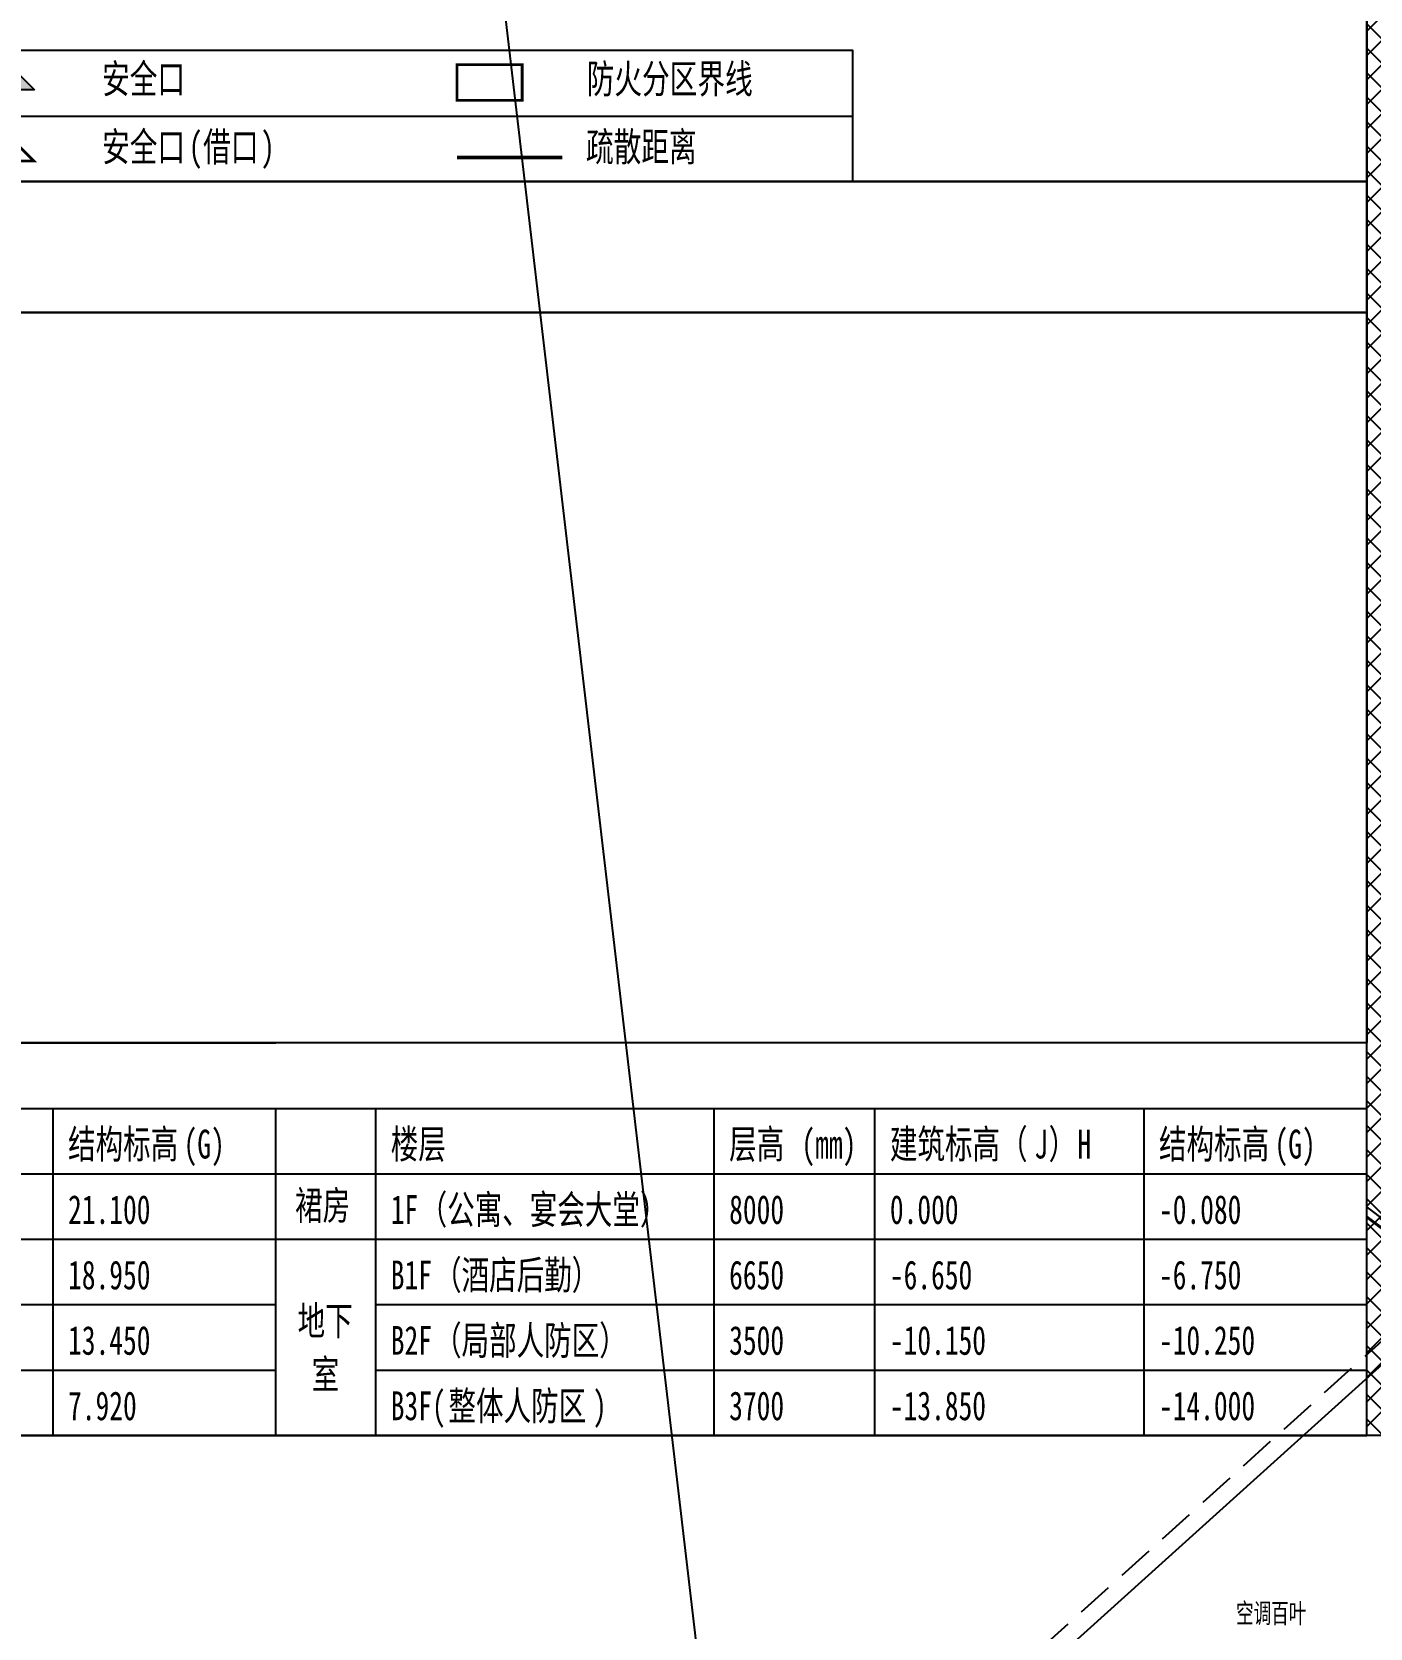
# Model space of a CAD drawing. Header units: millimetres. Extents: x 12325263 to 13848842, y -1463133 to 573208.
# Drawn here: x 12485889 to 12504288, y -618758 to -596800 of the extents above; entities that cross this region are included whole.
import ezdxf
from ezdxf.xclip import XClip

# ---------------------------------------------------------------- set-up
doc = ezdxf.new("R2010")
doc.units = ezdxf.units.MM
doc.header["$LTSCALE"] = 1000
doc.header["$XCLIPFRAME"] = 0
for name, pattern in [('11# 首层平面图(售)$0$$0$DASH', [0.35, 0.25, -0.1]), ('ACAD_ISO02W100', [15, 12, -3]), ('DASH', [0.35, 0.25, -0.1]), ('DASHED2', [0.375, 0.25, -0.125])]:
    doc.linetypes.add(name, pattern=pattern)
for name, color, linetype in [('00-防火分区示意', 251, 'Continuous'), ('A-WALL-PATT', 8, 'Continuous'), ('PUB_HATCH', 8, 'Continuous'), ('PUB_TAB', 7, 'Continuous'), ('PUB_TEXT', 7, 'Continuous'), ('s-首层组合pm$0$hs$0$首二层+地下室_04(1)$0$0F$0$12#楼首层平面图$0$CURTWALL', 2, 'Continuous'), ('投影线', 6, 'ACAD_ISO02W100')]:
    doc.layers.add(name, color=color, linetype=linetype)
doc.layers.add('20230727修改', color=6, linetype='Continuous', plot=False)
doc.styles.add('-宋体', font='', dxfattribs={"width": 0.7})
doc.styles.add('TITXV', font='', dxfattribs={"width": 0.7})
doc.styles.add('宋体', font='', dxfattribs={"width": 0.65})
doc.styles.get('-宋体').set_extended_font_data('SimSun')
doc.styles.get('TITXV').set_extended_font_data('SimSun')
doc.styles.get('宋体').set_extended_font_data('SimSun')

# ---------------------------------------------------------------- blocks, each defined once
blk = doc.blocks.new('A$C03DE6003')
blk.add_lwpolyline([(30000, 7200), (0, 7200), (0, 1800), (30000, 1800)], close=True)
at = {"layer": 'PUB_TAB'}
for points in [[(0, 7200), (15000, 7200)], [(0, 6300), (15000, 6300)], [(11934, 6300), (11934, 1800)], [(15000, 1800), (15000, 6300)], [(15000, 6300), (30000, 6300)], [(16371, 6300), (16371, 1800)], [(21024, 6300), (21024, 1800)], [(23234, 6300), (23234, 1800)], [(26934, 6300), (26934, 1800)], [(0, 5400), (15000, 5400)], [(0, 5400), (15000, 5400)], [(15000, 5400), (30000, 5400)], [(15000, 5400), (30000, 5400)], [(15000, 5400), (30000, 5400)], [(0, 4500), (15000, 4500)], [(15000, 4500), (30000, 4500)], [(1371, 3600), (15000, 3600)], [(16371, 3600), (30000, 3600)], [(1371, 2700), (15000, 2700)], [(16371, 2700), (30000, 2700)], [(1371, 1800), (15000, 1800)]]:
    blk.add_lwpolyline(points, dxfattribs=at)
at = {"layer": 'PUB_TAB', "style": 'TITXV', "width": 0.7}
for s, height, p in [('结构标高', 396.5, (12144, 5610)), ('(G)', 396.5, (13732, 5610)), ('楼层', 396.5, (16581, 5610)), ('层高', 396.5, (21234, 5610)), ('(mm)', 396.5, (22227, 5610)), ('建筑标高（', 396.5, (23444, 5610)), ('J', 397, (25429, 5610)), ('）', 397, (25627, 5610)), ('H', 397, (26024, 5610)), ('结构标高', 396.5, (27144, 5610)), ('(G)', 396.5, (28732, 5610)), ('21.100', 396.5, (12144, 4710)), ('裙房', 396.5, (15265, 4767)), ('1F', 396.5, (16581, 4710)), ('（公寓、宴会大堂）', 396.5, (16978, 4710)), ('8000', 396.5, (21234, 4710)), ('0.000', 396.5, (23444, 4710)), ('-0.080', 396.5, (27144, 4710)), ('18.950', 396.5, (12144, 3810)), ('B1F', 396.5, (16581, 3810)), ('（酒店后勤）', 396.5, (17176, 3810)), ('6650', 396.5, (21234, 3810)), ('-6.650', 396.5, (23444, 3810)), ('-6.750', 396.5, (27144, 3810)), ('地下', 396.5, (15300, 3180)), ('13.450', 396.5, (12144, 2910)), ('B2F', 396.5, (16581, 2910)), ('（局部人防区）', 396.5, (17176, 2910)), ('3500', 396.5, (21234, 2910)), ('-10.150', 396.5, (23444, 2910)), ('-10.250', 396.5, (27144, 2910)), ('室', 397, (15493, 2445)), ('B3F(', 396.5, (16581, 2010)), ('整体人防区', 396.5, (17375, 2010)), (')', 397, (19360, 2010)), ('7.920', 396.5, (12144, 2010)), ('3700', 396.5, (21234, 2010)), ('-13.850', 396.5, (23444, 2010)), ('-14.000', 396.5, (27144, 2010))]:
    blk.add_text(s, height=height, dxfattribs=at).set_placement(p)
blk = doc.blocks.new('asdfadsfgd')
for p, q in [((0, -36000), (30000, -36000)), ((30000, -36000), (30000, -46050)), ((30000, -46050), (0, -46050))]:
    blk.add_line(p, q)
for points in [[(0, -1800), (30000, -1800), (30000, -34200), (0, -34200)], [(0, -34200), (30000, -34200), (30000, -36000), (0, -36000)]]:
    blk.add_lwpolyline(points, close=True)
blk = doc.blocks.new('A$C477C4C58')
at = {"layer": '00-防火分区示意'}
blk.add_hatch(color=6, dxfattribs=at).paths.add_polyline_path([(14074, 1823), (14674, 1223), (13474, 1223)])
blk.add_line((4434, 743), (29677, 743))
blk.add_lwpolyline([(-900, -457), (29677, -457), (29677, 1943), (-900, 1943)], close=True)
at = {"color": 4, "linetype": 'DASH', "const_width": 66.7}
blk.add_lwpolyline([(22421, -18), (24356, -18)], dxfattribs=at)
at = {"layer": '00-防火分区示意', "color": 6}
for p, q in [((14074, 1823), (14674, 1223)), ((14674, 1223), (13474, 1223))]:
    blk.add_line(p, q, dxfattribs=at)
at = {"layer": '00-防火分区示意', "color": 6, "ltscale": 10, "const_width": 50}
for points in [[(22421, 1034), (23617, 1034), (23617, 1684), (22421, 1684)], [(14064, 519), (13464, -81), (14664, -81)]]:
    blk.add_lwpolyline(points, close=True, dxfattribs=at)
at = {"layer": '00-防火分区示意', "color": 7, "style": '-宋体', "width": 0.7}
for s, height, p in [('安全口', 531.6, (15915, 1161)), ('防火分区界线', 531.6, (24799, 1161)), ('安全口', 531.6, (15915, -86)), ('(', 532, (17503, -86)), ('借口', 531.6, (17768, -86)), (')', 532, (18826, -86)), ('疏散距离', 531.6, (24787, -86))]:
    blk.add_text(s, height=height, dxfattribs=at).set_placement(p)
blk = doc.blocks.new('asdfasdgfadfgfdgh')
blk.add_lwpolyline([(-31500, 95400), (-1500, 95400), (-1500, 63000), (-31500, 63000)], close=True)
for name, p in [('asdfadsfgd', (-31500, 97200)), ('A$C03DE6003', (-31500, 43950))]:
    blk.add_blockref(name, p)
at = {"xscale": 0.75, "yscale": 0.75, "zscale": 0.75}
blk.add_blockref('A$C477C4C58', (-30825, 63343), dxfattribs=at)
blk = doc.blocks.new('A$C3A5F05FE')
at = {"color": 8, "linetype": '11# 首层平面图(售)$0$$0$DASH', "ltscale": 4}
for points in [[(70322.4, 58544.3), (75961.1, 52907.9), (92631.5, 44461.2), (99091.3, 46172.5)], [(70393.1, 58615), (76020.5, 52989.9), (92642.8, 44567.6), (99048.4, 46264.6)]]:
    blk.add_lwpolyline(points, dxfattribs=at)
blk = doc.blocks.new('asdfadgf')
at = {"layer": '投影线', "linetype": 'DASHED2', "ltscale": 2}
for points in [[(23530, -12936), (16584, -13527), (1628, -2322), (-3323, 4738)], [(23530, -12835), (16614, -13424), (1701, -2251), (-3241, 4796)]]:
    blk.add_lwpolyline(points, dxfattribs=at)

msp = doc.modelspace()

# ---------------------------------------------------------------- hatches: boundary and pattern name
at = {"layer": 'A-WALL-PATT'}
h = msp.add_hatch(dxfattribs=at)
h.set_pattern_fill('ANSI37', color=252, scale=150)
h.set_pattern_definition([(45, (-400000, 0), (-168.3798023, 168.3798023), []), (135, (-400000, 0), (-168.3798023, -168.3798023), [])])
edge = h.paths.add_edge_path()
edge.add_line((12617170, -539458), (12627664.7, -539458))
edge.add_line((12627664.7, -539458), (12617498.2, -546587.6))
edge.add_line((12617498.2, -546587.6), (12598406.6, -559976.1))
edge.add_line((12598406.6, -559976.1), (12585091.3, -540989.1))
edge.add_line((12585091.3, -540989.1), (12584144.7, -541197.3))
edge.add_line((12584144.7, -541197.3), (12583864.1, -542803.9))
edge.add_arc((12578880.4, -541928.7), 5060, 269.14738, 350.03971, ccw=False)
edge.add_arc((12578698.9, -554127.5), 7140.2, 89.14809, 125.03345)
edge.add_line((12574600, -548281), (12560037.5, -558490.6))
edge.add_line((12560037.5, -558490.6), (12559927.1, -558471.2))
edge.add_line((12559927.1, -558471.2), (12559927.1, -564050))
edge.add_line((12559927.1, -564050), (12558858.8, -564810))
edge.add_line((12558858.8, -564810), (12559927.1, -566333.2))
edge.add_line((12559927.1, -566333.2), (12559927.6, -588159))
edge.add_line((12559927.6, -588159), (12558263.3, -589586.8))
edge.add_line((12558263.3, -589586.8), (12557796.8, -589586.8))
edge.add_line((12557796.8, -589586.8), (12557796.8, -598151.2))
edge.add_line((12557796.8, -598151.2), (12560482.1, -600836.4))
edge.add_arc((12552451.5, -592361.2), 11675.6, 270.02561, 313.45682, ccw=False)
edge.add_line((12552456.7, -604036.8), (12551424.9, -604036.8))
edge.add_arc((12551424.9, -607536.8), 3500, 90, 186.80534)
edge.add_line((12547949.6, -607951.5), (12549871.4, -624055.3))
edge.add_line((12549871.4, -624055.3), (12550966.8, -633201.5))
edge.add_line((12550966.8, -633201.5), (12550966.8, -643886.8))
edge.add_line((12550966.8, -643886.8), (12550966.8, -653386.8))
edge.add_line((12550966.8, -653386.8), (12614072.2, -653386.8))
edge.add_line((12614072.2, -653386.8), (12616970.5, -653386.8))
edge.add_arc((12639113.3, -663769.1), 24455.9, 154.87893, 159.83059)
edge.add_arc((12619069.5, -656056.1), 3000, 166.12633, 249.14639)
edge.add_arc((12632240.8, -621479.9), 40000, 249.14639, 262.18067)
edge.add_line((12626798.8, -661108), (12526241.6, -661108))
edge.add_line((12526241.6, -661108), (12526241.6, -616108))
edge.add_line((12526241.6, -616108), (12504241.6, -616108))
edge.add_line((12504241.6, -616108), (12504241.6, -539458))
edge.add_line((12504241.6, -539458), (12586460, -539458))
edge.add_line((12586460, -539458), (12617170, -539458))

# ---------------------------------------------------------------- linework, layer by layer
at = {"layer": 'PUB_HATCH'}
msp.add_lwpolyline([(12557796.8, -589586.8), (12557796.8, -598151.2), (12560482.1, -600836.4, -0.1918059), (12552456.7, -604036.8), (12551424.9, -604036.8, 0.4494458), (12547949.6, -607951.5), (12549871.4, -624055.3), (12550966.8, -633201.5), (12550966.8, -643886.8), (12550966.8, -653386.8), (12614072.2, -653386.8), (12616970.5, -653386.8, 0.021609), (12616157, -655336.8, 0.3789662), (12618001.6, -658859.6, 0.0569342), (12626798.8, -661108), (12526241.6, -661108), (12526241.6, -616108), (12504241.6, -616108), (12504241.6, -539458)], format="xyb", dxfattribs=at)

# ---------------------------------------------------------------- block references
msp.add_blockref('asdfasdgfadfgfdgh', (12505741.6, -661858))

# ---------------------------------------------------------------- texts
at = {"layer": 'PUB_TEXT', "style": '宋体', "width": 0.65}
msp.add_text('空调百叶', height=271.9, dxfattribs=at).set_placement((12502446.3, -618688.6))

# ---------------------------------------------------------------- next in the draw order: block references
at = {"layer": 's-首层组合pm$0$hs$0$首二层+地下室_04(1)$0$0F$0$12#楼首层平面图$0$CURTWALL'}
ref = msp.add_blockref('A$C3A5F05FE', (12419426.3, -651432.9), dxfattribs=dict(at, rotation=350.0412449425006))
XClip(ref).set_block_clipping_path([(195513.2503203545, 148017.0485826777), (64172.5014155116, 124955.6050650277), (77428.2917839233, 49460.5289228798), (99096.806788845, 53265.1915204667), (106879.0711930003, 8943.2290103992), (216551.3050909508, 28200.0099301159)])

# ---------------------------------------------------------------- next in the draw order: linework, layer by layer
msp.add_lwpolyline([(12474241.6, -616108), (12474241.6, -661108), (12526241.6, -661108), (12526241.6, -616108)], close=True)
at = {"layer": '20230727修改'}
msp.add_lwpolyline([(12578267.3, -548573.5), (12495520.1, -623186.7), (12447801, -216314.2)], dxfattribs=at)
at = {"layer": '投影线', "linetype": 'DASHED2', "ltscale": 2}
msp.add_line((12481941.6, -635108), (12564796.8, -560386.8), dxfattribs=at)

# ---------------------------------------------------------------- next in the draw order: block references
ref = msp.add_blockref('asdfadgf', (12501769.6, -610155))
XClip(ref).set_block_clipping_path([(135821.9674536306, 70697.0570140225), (2471.9674536195, 70697.0570140225), (2471.9674536195, -5952.9429859775), (24471.9674536195, -5952.9429859775), (24471.9674536195, -50952.9429859775), (135821.9674516302, -50952.942985978)])

doc.saveas('drawing.dxf')
